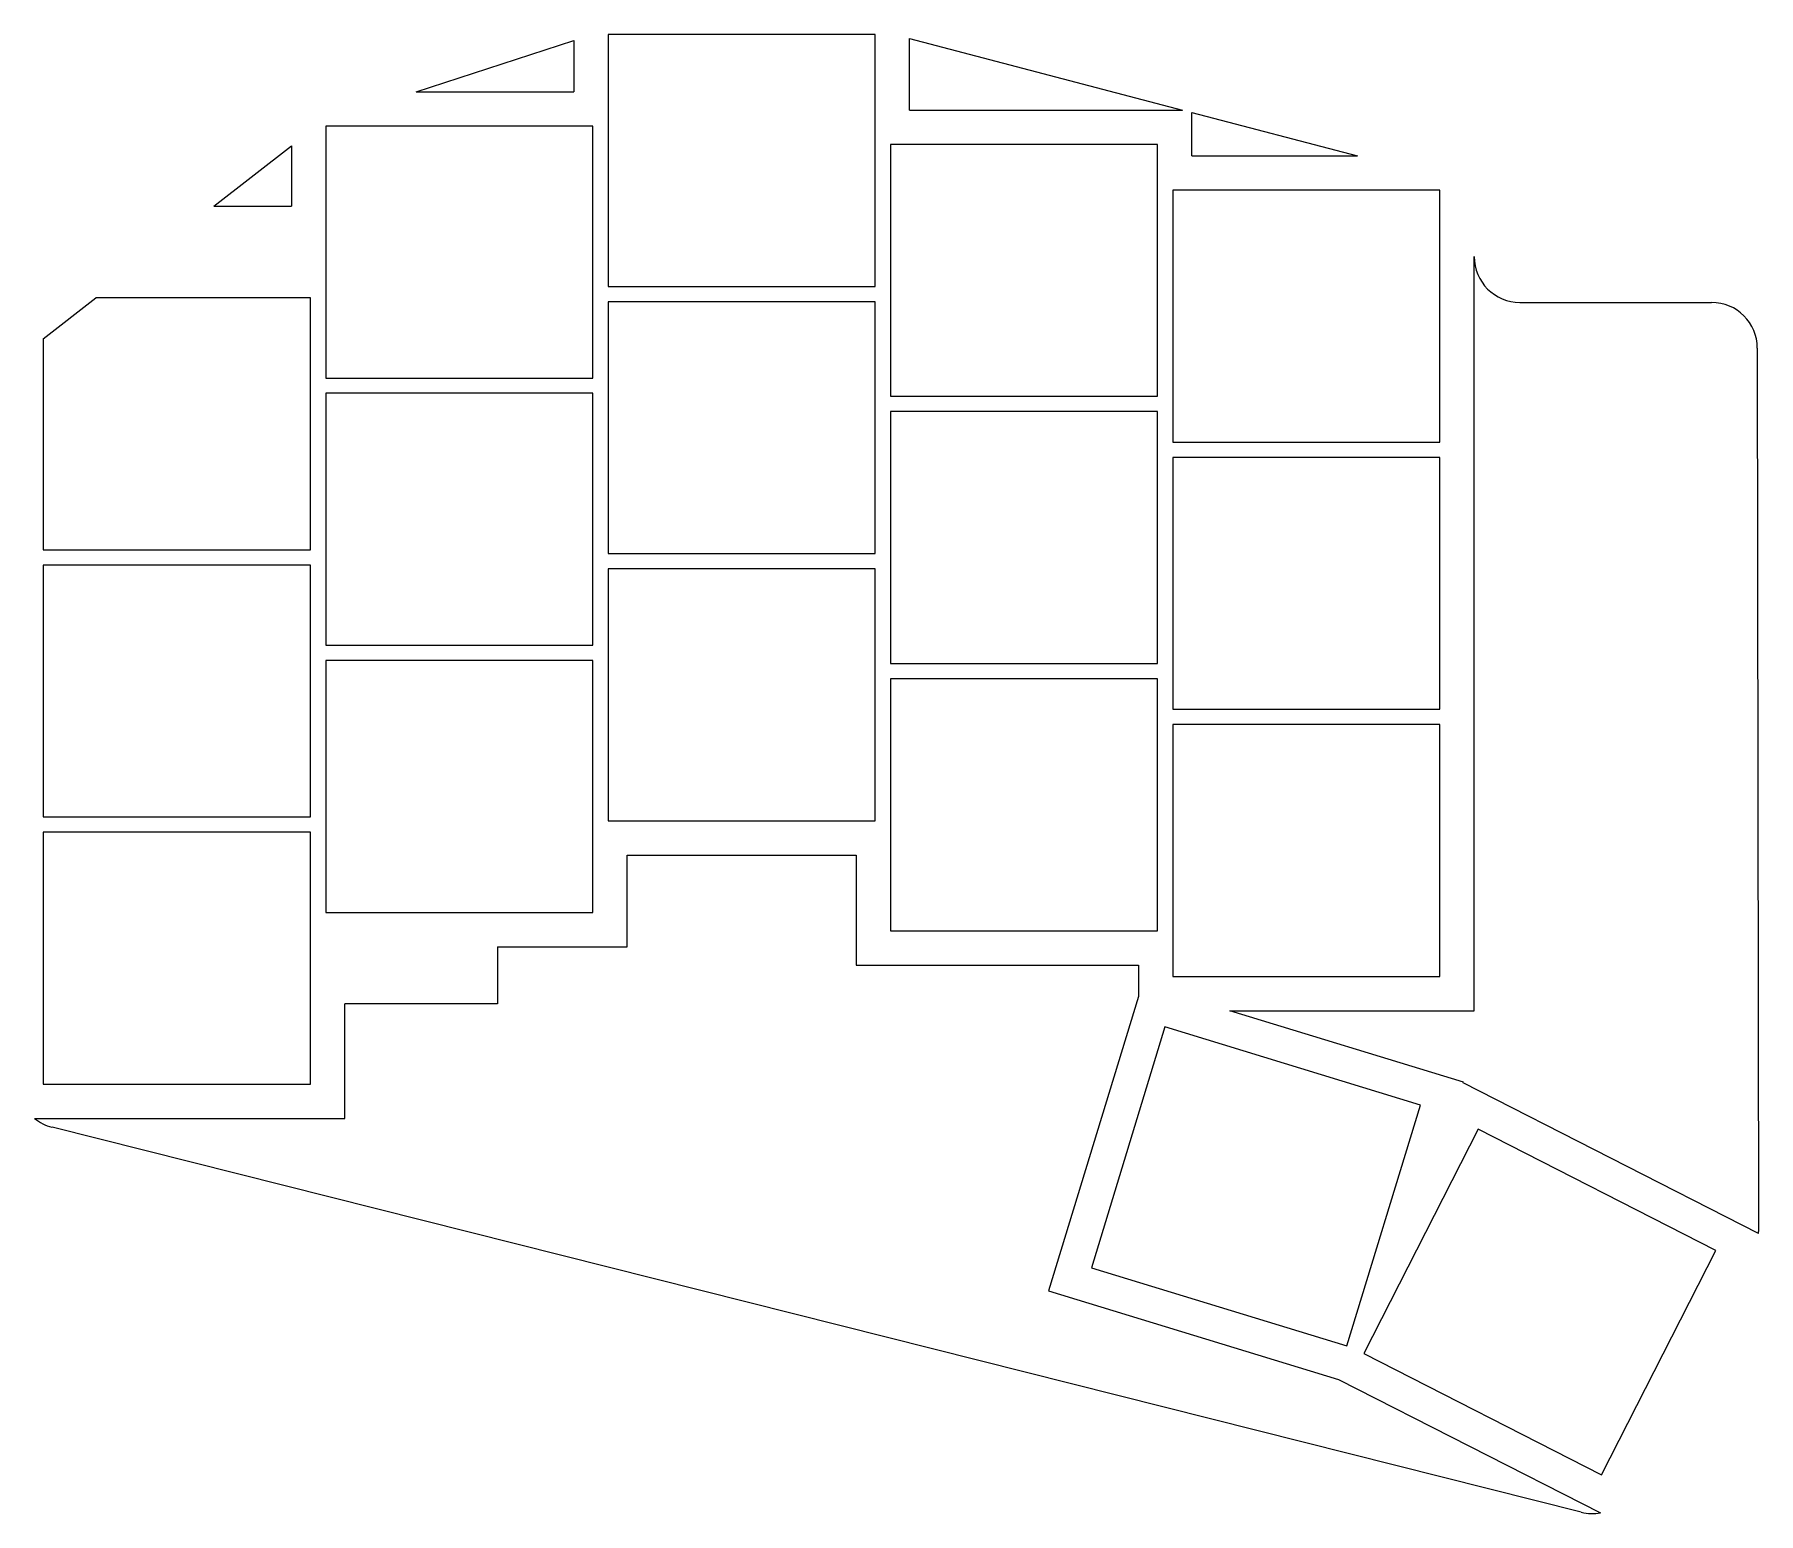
# Model space of a CAD drawing. Header units: millimetres. Extents: x 91 to 204, y -136 to -40.
import ezdxf

# ---------------------------------------------------------------- set-up
doc = ezdxf.new("R2010")
doc.units = ezdxf.units.MM

msp = doc.modelspace()

# ---------------------------------------------------------------- linework, layer by layer
for p, q in [((145.75, -39.5), (128.25, -39.5)), ((128.25, -39.5), (128.25, -56)), ((145.75, -56), (145.75, -39.5)), ((115.67, -43.25), (126, -39.9)), ((126, -39.9), (126, -43.25)), ((148, -39.77), (165.88, -44.45)), ((148, -44.45), (148, -39.77)), ((115.67, -43.25), (126, -43.25)), ((148, -44.45), (165.88, -44.45)), ((166.5, -44.61), (177.35, -47.45)), ((166.5, -47.45), (166.5, -44.61)), ((127.25, -45.5), (109.75, -45.5)), ((109.75, -45.5), (109.75, -62)), ((127.25, -62), (127.25, -45.5)), ((102.42, -50.75), (107.5, -46.8)), ((107.5, -46.8), (107.5, -50.75)), ((164.25, -46.7), (146.75, -46.7)), ((146.75, -46.7), (146.75, -63.2)), ((164.25, -63.2), (164.25, -46.7)), ((166.5, -47.45), (177.35, -47.45)), ((182.75, -49.7), (165.25, -49.7)), ((165.25, -49.7), (165.25, -66.2)), ((182.75, -66.2), (182.75, -49.7)), ((102.42, -50.75), (107.5, -50.75)), ((185, -103.45), (185, -54.05)), ((128.25, -56), (145.75, -56)), ((91.25, -59.43), (94.7, -56.75)), ((108.75, -56.75), (94.7, -56.75)), ((108.75, -73.25), (108.75, -56.75)), ((145.75, -57), (128.25, -57)), ((128.25, -57), (128.25, -73.5)), ((145.75, -73.5), (145.75, -57)), ((188, -57.05), (200.55, -57.05)), ((91.25, -59.43), (91.25, -73.25)), ((203.55, -60.05), (203.63, -117.9)), ((109.75, -62), (127.25, -62)), ((127.25, -63), (109.75, -63)), ((109.75, -63), (109.75, -79.5)), ((127.25, -79.5), (127.25, -63)), ((146.75, -63.2), (164.25, -63.2)), ((164.25, -64.2), (146.75, -64.2)), ((146.75, -64.2), (146.75, -80.7)), ((164.25, -80.7), (164.25, -64.2)), ((165.25, -66.2), (182.75, -66.2)), ((182.75, -67.2), (165.25, -67.2)), ((165.25, -67.2), (165.25, -83.7)), ((182.75, -83.7), (182.75, -67.2)), ((91.25, -73.25), (108.75, -73.25)), ((108.75, -74.25), (91.25, -74.25)), ((91.25, -74.25), (91.25, -90.75)), ((108.75, -90.75), (108.75, -74.25)), ((128.25, -73.5), (145.75, -73.5)), ((145.75, -74.5), (128.25, -74.5)), ((128.25, -74.5), (128.25, -91)), ((145.75, -91), (145.75, -74.5)), ((109.75, -79.5), (127.25, -79.5)), ((127.25, -80.5), (109.75, -80.5)), ((109.75, -80.5), (109.75, -97)), ((127.25, -97), (127.25, -80.5)), ((146.75, -80.7), (164.25, -80.7)), ((164.25, -81.7), (146.75, -81.7)), ((146.75, -81.7), (146.75, -98.2)), ((164.25, -98.2), (164.25, -81.7)), ((165.25, -83.7), (182.75, -83.7)), ((182.75, -84.7), (165.25, -84.7)), ((165.25, -84.7), (165.25, -101.2)), ((182.75, -101.2), (182.75, -84.7)), ((91.25, -90.75), (108.75, -90.75)), ((128.25, -91), (145.75, -91)), ((108.75, -91.75), (91.25, -91.75)), ((91.25, -91.75), (91.25, -108.25)), ((108.75, -108.25), (108.75, -91.75)), ((129.5, -99.25), (129.5, -93.25)), ((129.5, -93.25), (144.5, -93.25)), ((144.5, -93.25), (144.5, -100.45)), ((109.75, -97), (127.25, -97)), ((146.75, -98.2), (164.25, -98.2)), ((121, -99.25), (121, -103)), ((121, -99.25), (129.5, -99.25)), ((144.5, -100.45), (163, -100.45)), ((163, -100.45), (163, -102.51)), ((165.25, -101.2), (182.75, -101.2)), ((163, -102.51), (157.11, -121.78)), ((111, -110.5), (111, -103)), ((121, -103), (111, -103)), ((169, -103.45), (185, -103.45)), ((184.29, -108.12), (169, -103.45)), ((164.74, -104.5), (159.92, -120.28)), ((181.48, -109.62), (164.74, -104.5)), ((91.25, -108.25), (108.75, -108.25)), ((184.27, -108.17), (184.29, -108.12)), ((203.63, -118.03), (184.27, -108.17)), ((90.67, -110.5), (111, -110.5)), ((176.66, -125.4), (181.48, -109.62)), ((192.01, -136.28), (91.82, -111.07)), ((185.25, -111.2), (177.76, -125.9)), ((200.84, -119.14), (185.25, -111.2)), ((193.35, -133.84), (200.84, -119.14)), ((159.92, -120.28), (176.66, -125.4)), ((157.11, -121.78), (176.12, -127.59)), ((177.76, -125.9), (193.35, -133.84)), ((176.12, -127.59), (193.27, -136.33))]:
    msp.add_line(p, q)
for centre, start, end in [((188, -54.05), 180, 270), ((200.55, -60.05), 0.0739, 90), ((92.55, -108.16), 231.2178, 255.8751), ((200.63, -117.91), 357.5673, 0.0739), ((192.75, -133.38), 255.8751, 280.1349)]:
    msp.add_arc(centre, 3, start, end)

doc.saveas('drawing.dxf')
